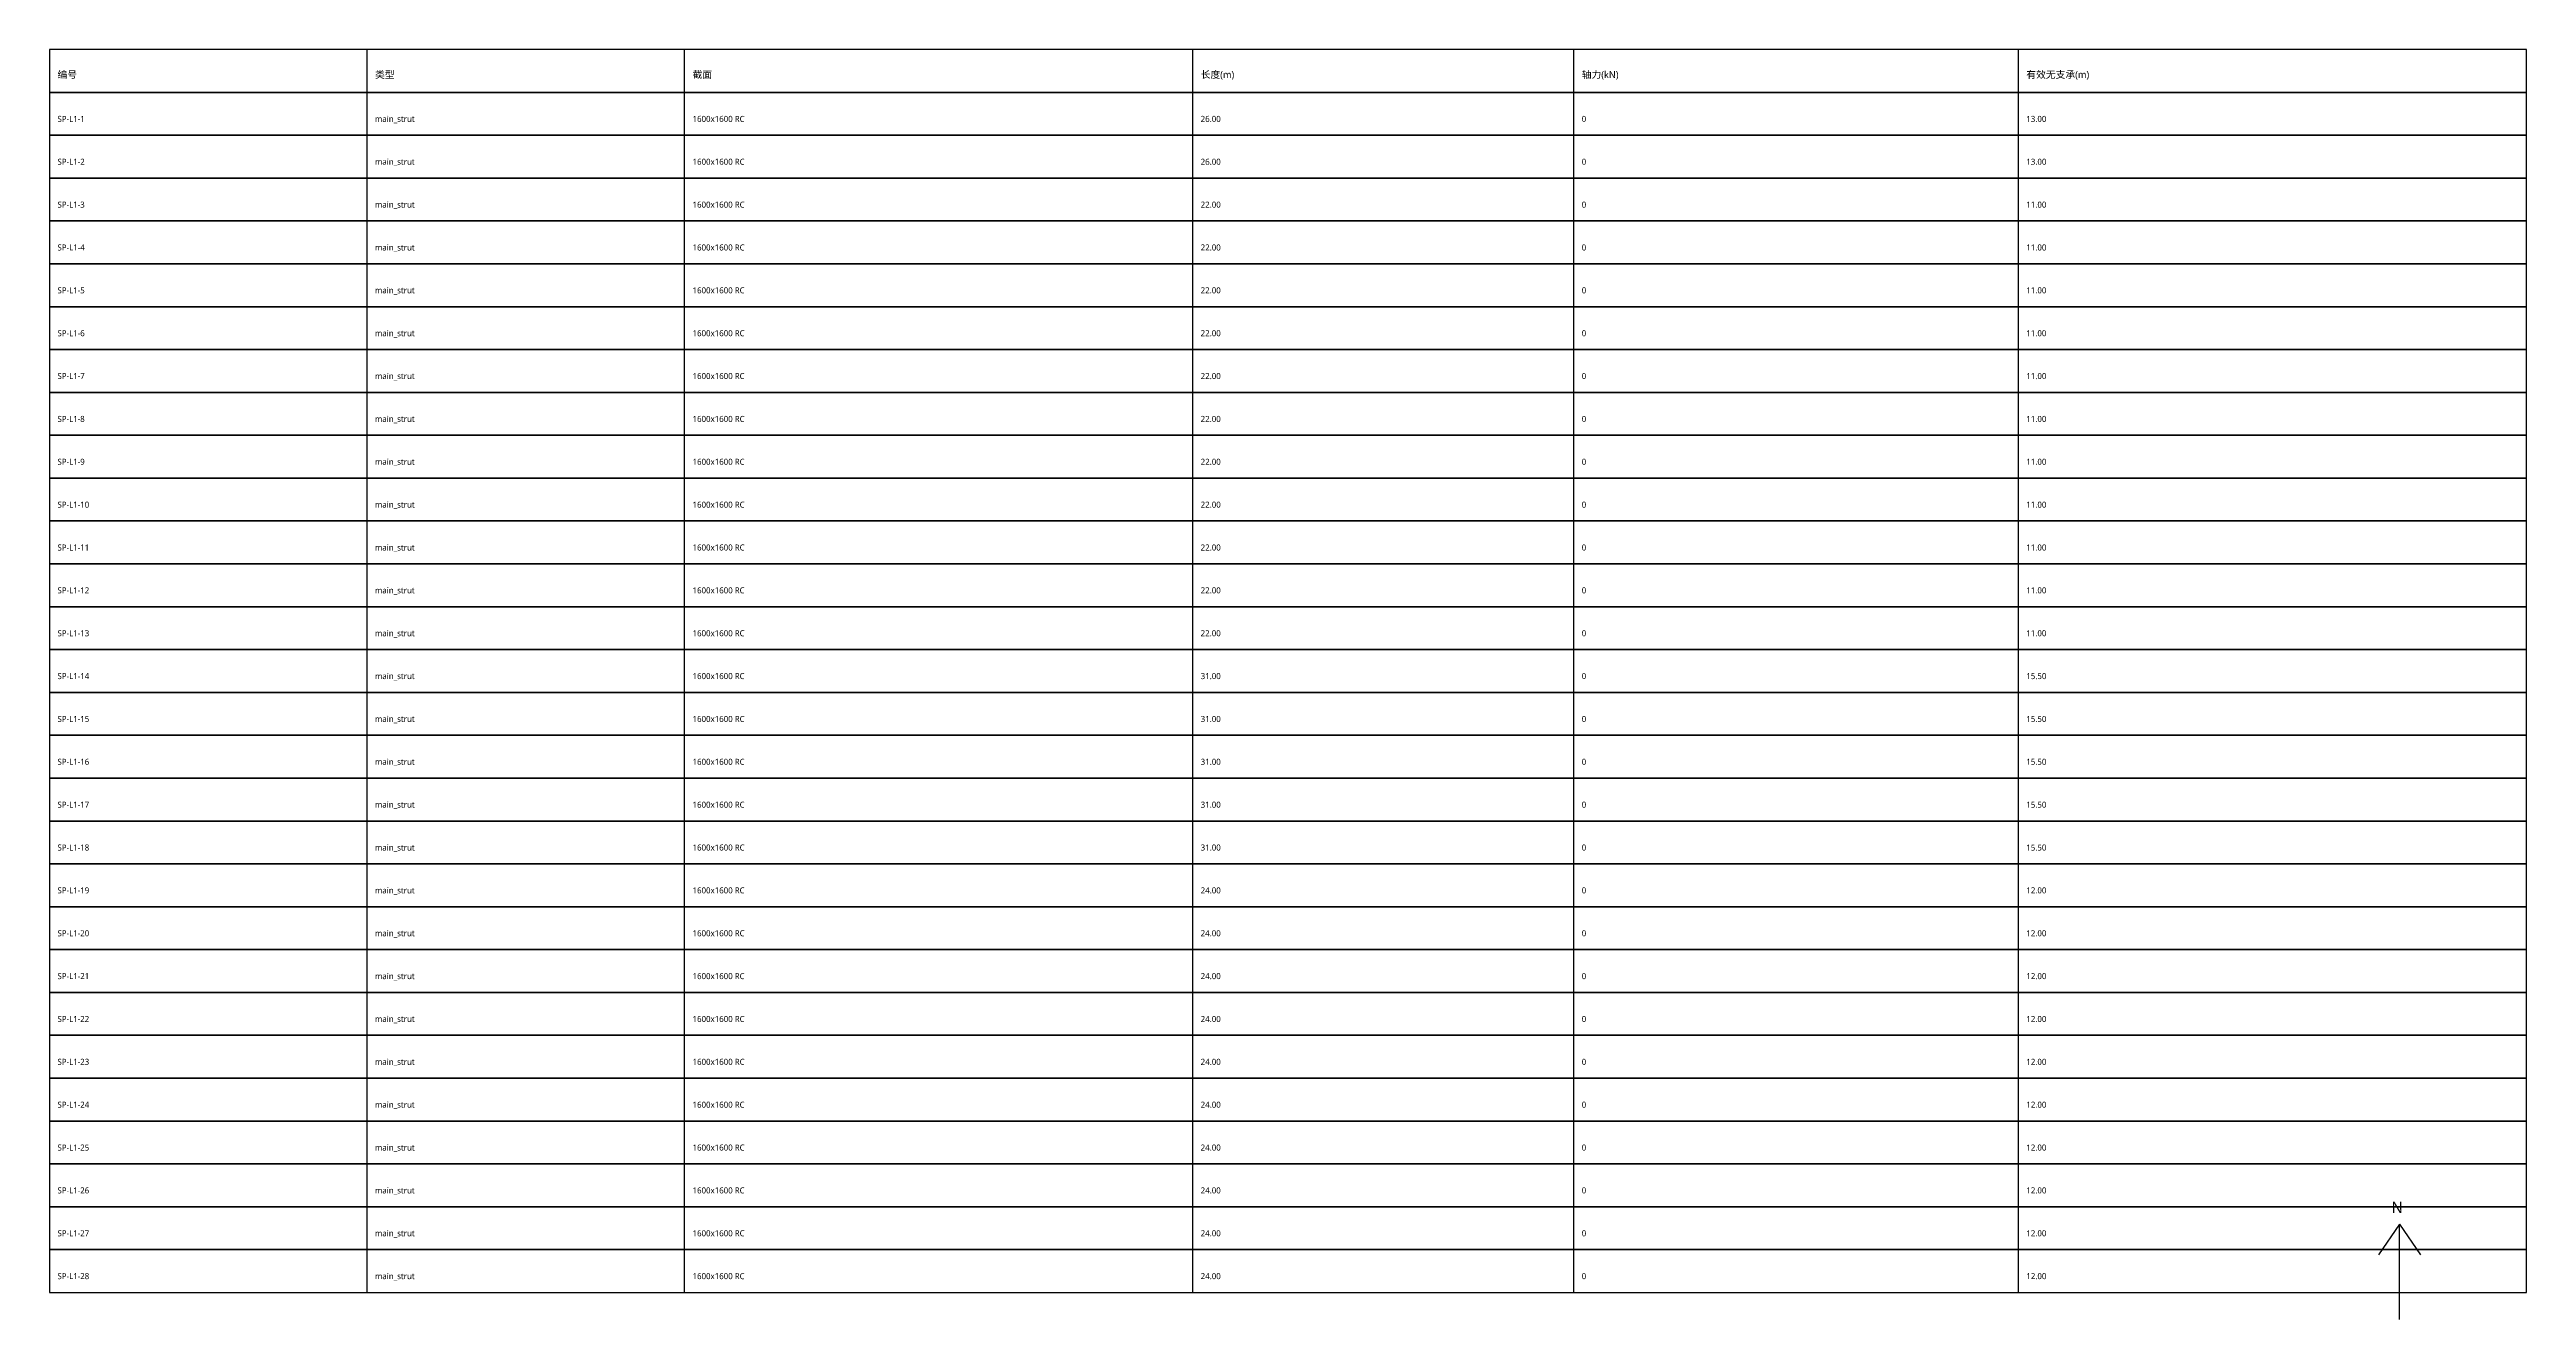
# Model space of a CAD drawing. Header units: millimetres. Extents: x -115600 to 213125, y -36808 to 24904.
# Drawn here: x 135125 to 213125, y -23500 to 16500 of the extents above; entities that cross this region are included whole.
import ezdxf

# ---------------------------------------------------------------- set-up
doc = ezdxf.new("R2010")
doc.units = ezdxf.units.MM
for name, color, linetype in [('PIT_SYMBOL', 5, 'CONTINUOUS'), ('PIT_TABLE', 7, 'CONTINUOUS'), ('PIT_TEXT', 7, 'CONTINUOUS'), ('PIT_TITLE', 5, 'CONTINUOUS')]:
    doc.layers.add(name, color=color, linetype=linetype)
doc.styles.add('PIT_CN', font='msyh.ttf')

msp = doc.modelspace()

# ---------------------------------------------------------------- linework, layer by layer
at = {"layer": 'PIT_SYMBOL'}
for p, q in [((209125, -20500), (208465, -21460)), ((209125, -23500), (209125, -20500)), ((209125, -20500), (209785, -21460))]:
    msp.add_line(p, q, dxfattribs=at)
at = {"layer": 'PIT_TABLE'}
for p, q in [((145125, 15150), (145125, 16500)), ((155125, 15150), (155125, 16500)), ((171125, 15150), (171125, 16500)), ((183125, 15150), (183125, 16500)), ((197125, 15150), (197125, 16500)), ((145125, 13800), (145125, 15150)), ((155125, 13800), (155125, 15150)), ((171125, 13800), (171125, 15150)), ((183125, 13800), (183125, 15150)), ((197125, 13800), (197125, 15150)), ((145125, 12450), (145125, 13800)), ((155125, 12450), (155125, 13800)), ((171125, 12450), (171125, 13800)), ((183125, 12450), (183125, 13800)), ((197125, 12450), (197125, 13800)), ((145125, 11100), (145125, 12450)), ((155125, 11100), (155125, 12450)), ((171125, 11100), (171125, 12450)), ((183125, 11100), (183125, 12450)), ((197125, 11100), (197125, 12450)), ((145125, 9750), (145125, 11100)), ((155125, 9750), (155125, 11100)), ((171125, 9750), (171125, 11100)), ((183125, 9750), (183125, 11100)), ((197125, 9750), (197125, 11100)), ((145125, 8400), (145125, 9750)), ((155125, 8400), (155125, 9750)), ((171125, 8400), (171125, 9750)), ((183125, 8400), (183125, 9750)), ((197125, 8400), (197125, 9750)), ((145125, 7050), (145125, 8400)), ((155125, 7050), (155125, 8400)), ((171125, 7050), (171125, 8400)), ((183125, 7050), (183125, 8400)), ((197125, 7050), (197125, 8400)), ((145125, 5700), (145125, 7050)), ((155125, 5700), (155125, 7050)), ((171125, 5700), (171125, 7050)), ((183125, 5700), (183125, 7050)), ((197125, 5700), (197125, 7050)), ((145125, 4350), (145125, 5700)), ((155125, 4350), (155125, 5700)), ((171125, 4350), (171125, 5700)), ((183125, 4350), (183125, 5700)), ((197125, 4350), (197125, 5700)), ((145125, 3000), (145125, 4350)), ((155125, 3000), (155125, 4350)), ((171125, 3000), (171125, 4350)), ((183125, 3000), (183125, 4350)), ((197125, 3000), (197125, 4350)), ((145125, 1650), (145125, 3000)), ((155125, 1650), (155125, 3000)), ((171125, 1650), (171125, 3000)), ((183125, 1650), (183125, 3000)), ((197125, 1650), (197125, 3000)), ((145125, 300), (145125, 1650)), ((155125, 300), (155125, 1650)), ((171125, 300), (171125, 1650)), ((183125, 300), (183125, 1650)), ((197125, 300), (197125, 1650)), ((145125, -1050), (145125, 300)), ((155125, -1050), (155125, 300)), ((171125, -1050), (171125, 300)), ((183125, -1050), (183125, 300)), ((197125, -1050), (197125, 300)), ((145125, -2400), (145125, -1050)), ((155125, -2400), (155125, -1050)), ((171125, -2400), (171125, -1050)), ((183125, -2400), (183125, -1050)), ((197125, -2400), (197125, -1050)), ((145125, -3750), (145125, -2400)), ((155125, -3750), (155125, -2400)), ((171125, -3750), (171125, -2400)), ((183125, -3750), (183125, -2400)), ((197125, -3750), (197125, -2400)), ((145125, -5100), (145125, -3750)), ((155125, -5100), (155125, -3750)), ((171125, -5100), (171125, -3750)), ((183125, -5100), (183125, -3750)), ((197125, -5100), (197125, -3750)), ((145125, -6450), (145125, -5100)), ((155125, -6450), (155125, -5100)), ((171125, -6450), (171125, -5100)), ((183125, -6450), (183125, -5100)), ((197125, -6450), (197125, -5100)), ((145125, -7800), (145125, -6450)), ((155125, -7800), (155125, -6450)), ((171125, -7800), (171125, -6450)), ((183125, -7800), (183125, -6450)), ((197125, -7800), (197125, -6450)), ((145125, -9150), (145125, -7800)), ((155125, -9150), (155125, -7800)), ((171125, -9150), (171125, -7800)), ((183125, -9150), (183125, -7800)), ((197125, -9150), (197125, -7800)), ((145125, -10500), (145125, -9150)), ((155125, -10500), (155125, -9150)), ((171125, -10500), (171125, -9150)), ((183125, -10500), (183125, -9150)), ((197125, -10500), (197125, -9150)), ((145125, -11850), (145125, -10500)), ((155125, -11850), (155125, -10500)), ((171125, -11850), (171125, -10500)), ((183125, -11850), (183125, -10500)), ((197125, -11850), (197125, -10500)), ((145125, -13200), (145125, -11850)), ((155125, -13200), (155125, -11850)), ((171125, -13200), (171125, -11850)), ((183125, -13200), (183125, -11850)), ((197125, -13200), (197125, -11850)), ((145125, -14550), (145125, -13200)), ((155125, -14550), (155125, -13200)), ((171125, -14550), (171125, -13200)), ((183125, -14550), (183125, -13200)), ((197125, -14550), (197125, -13200)), ((145125, -15900), (145125, -14550)), ((155125, -15900), (155125, -14550)), ((171125, -15900), (171125, -14550)), ((183125, -15900), (183125, -14550)), ((197125, -15900), (197125, -14550)), ((145125, -17250), (145125, -15900)), ((155125, -17250), (155125, -15900)), ((171125, -17250), (171125, -15900)), ((183125, -17250), (183125, -15900)), ((197125, -17250), (197125, -15900)), ((145125, -18600), (145125, -17250)), ((155125, -18600), (155125, -17250)), ((171125, -18600), (171125, -17250)), ((183125, -18600), (183125, -17250)), ((197125, -18600), (197125, -17250)), ((145125, -19950), (145125, -18600)), ((155125, -19950), (155125, -18600)), ((171125, -19950), (171125, -18600)), ((183125, -19950), (183125, -18600)), ((197125, -19950), (197125, -18600)), ((145125, -21300), (145125, -19950)), ((155125, -21300), (155125, -19950)), ((171125, -21300), (171125, -19950)), ((183125, -21300), (183125, -19950)), ((197125, -21300), (197125, -19950)), ((145125, -22650), (145125, -21300)), ((155125, -22650), (155125, -21300)), ((171125, -22650), (171125, -21300)), ((183125, -22650), (183125, -21300)), ((197125, -22650), (197125, -21300))]:
    msp.add_line(p, q, dxfattribs=at)
for points in [[(135125, 15150), (213125, 15150), (213125, 16500), (135125, 16500)], [(135125, 13800), (213125, 13800), (213125, 15150), (135125, 15150)], [(135125, 12450), (213125, 12450), (213125, 13800), (135125, 13800)], [(135125, 11100), (213125, 11100), (213125, 12450), (135125, 12450)], [(135125, 9750), (213125, 9750), (213125, 11100), (135125, 11100)], [(135125, 8400), (213125, 8400), (213125, 9750), (135125, 9750)], [(135125, 7050), (213125, 7050), (213125, 8400), (135125, 8400)], [(135125, 5700), (213125, 5700), (213125, 7050), (135125, 7050)], [(135125, 4350), (213125, 4350), (213125, 5700), (135125, 5700)], [(135125, 3000), (213125, 3000), (213125, 4350), (135125, 4350)], [(135125, 1650), (213125, 1650), (213125, 3000), (135125, 3000)], [(135125, 300), (213125, 300), (213125, 1650), (135125, 1650)], [(135125, -1050), (213125, -1050), (213125, 300), (135125, 300)], [(135125, -2400), (213125, -2400), (213125, -1050), (135125, -1050)], [(135125, -3750), (213125, -3750), (213125, -2400), (135125, -2400)], [(135125, -5100), (213125, -5100), (213125, -3750), (135125, -3750)], [(135125, -6450), (213125, -6450), (213125, -5100), (135125, -5100)], [(135125, -7800), (213125, -7800), (213125, -6450), (135125, -6450)], [(135125, -9150), (213125, -9150), (213125, -7800), (135125, -7800)], [(135125, -10500), (213125, -10500), (213125, -9150), (135125, -9150)], [(135125, -11850), (213125, -11850), (213125, -10500), (135125, -10500)], [(135125, -13200), (213125, -13200), (213125, -11850), (135125, -11850)], [(135125, -14550), (213125, -14550), (213125, -13200), (135125, -13200)], [(135125, -15900), (213125, -15900), (213125, -14550), (135125, -14550)], [(135125, -17250), (213125, -17250), (213125, -15900), (135125, -15900)], [(135125, -18600), (213125, -18600), (213125, -17250), (135125, -17250)], [(135125, -19950), (213125, -19950), (213125, -18600), (135125, -18600)], [(135125, -21300), (213125, -21300), (213125, -19950), (135125, -19950)], [(135125, -22650), (213125, -22650), (213125, -21300), (135125, -21300)]]:
    msp.add_lwpolyline(points, close=True, dxfattribs=at)

# ---------------------------------------------------------------- texts
at = {"layer": 'PIT_SYMBOL', "style": 'PIT_CN'}
msp.add_text('N', height=360, dxfattribs=at).set_placement((208875, -20150))
at = {"layer": 'PIT_TEXT', "style": 'PIT_CN'}
for s, p in [('SP-L1-1', (135375, 14220)), ('main_strut', (145375, 14220)), ('1600x1600 RC', (155375, 14220)), ('26.00', (171375, 14220)), ('0', (183375, 14220)), ('13.00', (197375, 14220)), ('SP-L1-2', (135375, 12870)), ('main_strut', (145375, 12870)), ('1600x1600 RC', (155375, 12870)), ('26.00', (171375, 12870)), ('0', (183375, 12870)), ('13.00', (197375, 12870)), ('SP-L1-3', (135375, 11520)), ('main_strut', (145375, 11520)), ('1600x1600 RC', (155375, 11520)), ('22.00', (171375, 11520)), ('0', (183375, 11520)), ('11.00', (197375, 11520)), ('SP-L1-4', (135375, 10170)), ('main_strut', (145375, 10170)), ('1600x1600 RC', (155375, 10170)), ('22.00', (171375, 10170)), ('0', (183375, 10170)), ('11.00', (197375, 10170)), ('SP-L1-5', (135375, 8820)), ('main_strut', (145375, 8820)), ('1600x1600 RC', (155375, 8820)), ('22.00', (171375, 8820)), ('0', (183375, 8820)), ('11.00', (197375, 8820)), ('SP-L1-6', (135375, 7470)), ('main_strut', (145375, 7470)), ('1600x1600 RC', (155375, 7470)), ('22.00', (171375, 7470)), ('0', (183375, 7470)), ('11.00', (197375, 7470)), ('SP-L1-7', (135375, 6120)), ('main_strut', (145375, 6120)), ('1600x1600 RC', (155375, 6120)), ('22.00', (171375, 6120)), ('0', (183375, 6120)), ('11.00', (197375, 6120)), ('SP-L1-8', (135375, 4770)), ('main_strut', (145375, 4770)), ('1600x1600 RC', (155375, 4770)), ('22.00', (171375, 4770)), ('0', (183375, 4770)), ('11.00', (197375, 4770)), ('SP-L1-9', (135375, 3420)), ('main_strut', (145375, 3420)), ('1600x1600 RC', (155375, 3420)), ('22.00', (171375, 3420)), ('0', (183375, 3420)), ('11.00', (197375, 3420)), ('SP-L1-10', (135375, 2070)), ('main_strut', (145375, 2070)), ('1600x1600 RC', (155375, 2070)), ('22.00', (171375, 2070)), ('0', (183375, 2070)), ('11.00', (197375, 2070)), ('SP-L1-11', (135375, 720)), ('main_strut', (145375, 720)), ('1600x1600 RC', (155375, 720)), ('22.00', (171375, 720)), ('0', (183375, 720)), ('11.00', (197375, 720)), ('SP-L1-12', (135375, -630)), ('main_strut', (145375, -630)), ('1600x1600 RC', (155375, -630)), ('22.00', (171375, -630)), ('0', (183375, -630)), ('11.00', (197375, -630)), ('SP-L1-13', (135375, -1980)), ('main_strut', (145375, -1980)), ('1600x1600 RC', (155375, -1980)), ('22.00', (171375, -1980)), ('0', (183375, -1980)), ('11.00', (197375, -1980)), ('SP-L1-14', (135375, -3330)), ('main_strut', (145375, -3330)), ('1600x1600 RC', (155375, -3330)), ('31.00', (171375, -3330)), ('0', (183375, -3330)), ('15.50', (197375, -3330)), ('SP-L1-15', (135375, -4680)), ('main_strut', (145375, -4680)), ('1600x1600 RC', (155375, -4680)), ('31.00', (171375, -4680)), ('0', (183375, -4680)), ('15.50', (197375, -4680)), ('SP-L1-16', (135375, -6030)), ('main_strut', (145375, -6030)), ('1600x1600 RC', (155375, -6030)), ('31.00', (171375, -6030)), ('0', (183375, -6030)), ('15.50', (197375, -6030)), ('SP-L1-17', (135375, -7380)), ('main_strut', (145375, -7380)), ('1600x1600 RC', (155375, -7380)), ('31.00', (171375, -7380)), ('0', (183375, -7380)), ('15.50', (197375, -7380)), ('SP-L1-18', (135375, -8730)), ('main_strut', (145375, -8730)), ('1600x1600 RC', (155375, -8730)), ('31.00', (171375, -8730)), ('0', (183375, -8730)), ('15.50', (197375, -8730)), ('SP-L1-19', (135375, -10080)), ('main_strut', (145375, -10080)), ('1600x1600 RC', (155375, -10080)), ('24.00', (171375, -10080)), ('0', (183375, -10080)), ('12.00', (197375, -10080)), ('SP-L1-20', (135375, -11430)), ('main_strut', (145375, -11430)), ('1600x1600 RC', (155375, -11430)), ('24.00', (171375, -11430)), ('0', (183375, -11430)), ('12.00', (197375, -11430)), ('SP-L1-21', (135375, -12780)), ('main_strut', (145375, -12780)), ('1600x1600 RC', (155375, -12780)), ('24.00', (171375, -12780)), ('0', (183375, -12780)), ('12.00', (197375, -12780)), ('SP-L1-22', (135375, -14130)), ('main_strut', (145375, -14130)), ('1600x1600 RC', (155375, -14130)), ('24.00', (171375, -14130)), ('0', (183375, -14130)), ('12.00', (197375, -14130)), ('SP-L1-23', (135375, -15480)), ('main_strut', (145375, -15480)), ('1600x1600 RC', (155375, -15480)), ('24.00', (171375, -15480)), ('0', (183375, -15480)), ('12.00', (197375, -15480)), ('SP-L1-24', (135375, -16830)), ('main_strut', (145375, -16830)), ('1600x1600 RC', (155375, -16830)), ('24.00', (171375, -16830)), ('0', (183375, -16830)), ('12.00', (197375, -16830)), ('SP-L1-25', (135375, -18180)), ('main_strut', (145375, -18180)), ('1600x1600 RC', (155375, -18180)), ('24.00', (171375, -18180)), ('0', (183375, -18180)), ('12.00', (197375, -18180)), ('SP-L1-26', (135375, -19530)), ('main_strut', (145375, -19530)), ('1600x1600 RC', (155375, -19530)), ('24.00', (171375, -19530)), ('0', (183375, -19530)), ('12.00', (197375, -19530)), ('SP-L1-27', (135375, -20880)), ('main_strut', (145375, -20880)), ('1600x1600 RC', (155375, -20880)), ('24.00', (171375, -20880)), ('0', (183375, -20880)), ('12.00', (197375, -20880)), ('SP-L1-28', (135375, -22230)), ('main_strut', (145375, -22230)), ('1600x1600 RC', (155375, -22230)), ('24.00', (171375, -22230)), ('0', (183375, -22230)), ('12.00', (197375, -22230))]:
    msp.add_text(s, height=190, dxfattribs=at).set_placement(p)
at = {"layer": 'PIT_TITLE', "style": 'PIT_CN'}
for s, p in [('编号', (135375, 15600)), ('类型', (145375, 15600)), ('截面', (155375, 15600)), ('长度(m)', (171375, 15600)), ('轴力(kN)', (183375, 15600)), ('有效无支承(m)', (197375, 15600))]:
    msp.add_text(s, height=220, dxfattribs=at).set_placement(p)

doc.saveas('drawing.dxf')
